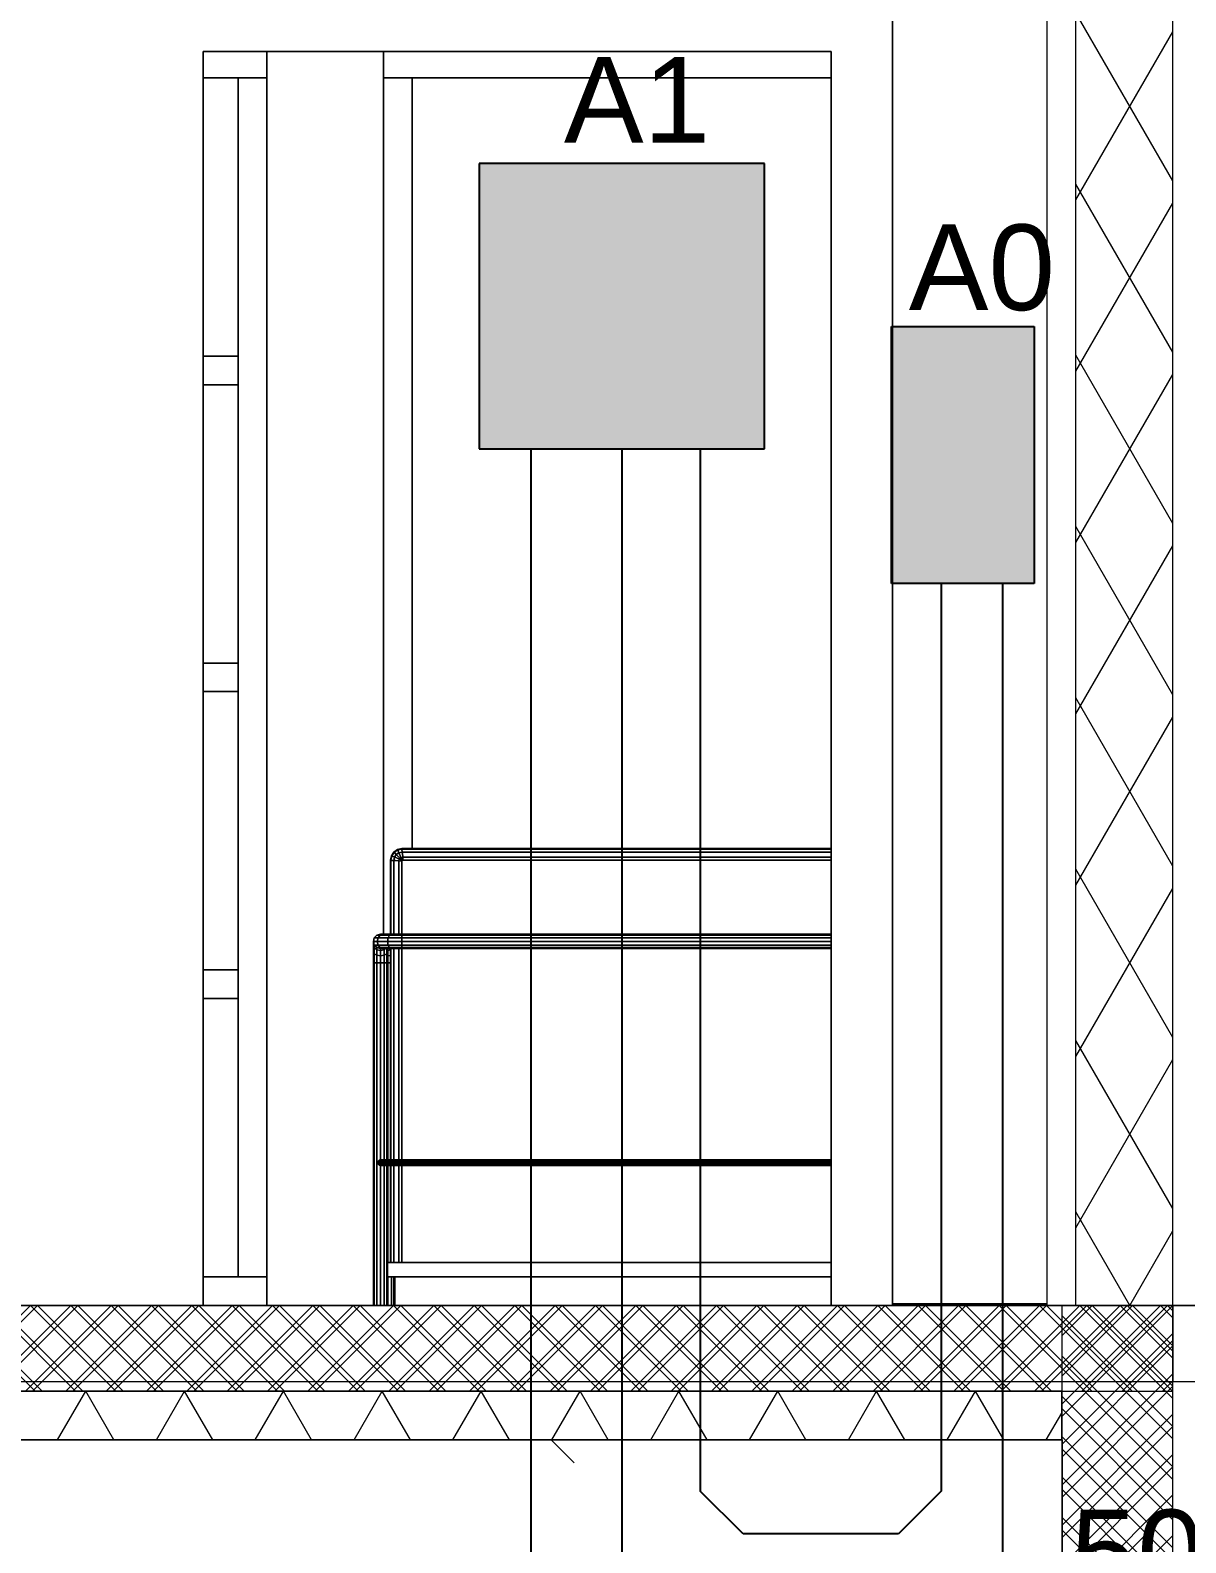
# Model space of a CAD drawing. Header units: millimetres. Extents: x -242231 to 419123, y -2399 to 525285.
# Drawn here: x -107766 to -105742, y 66910 to 69559 of the extents above; entities that cross this region are included whole.
import ezdxf

# ---------------------------------------------------------------- set-up
doc = ezdxf.new("R2010")
doc.units = ezdxf.units.MM
doc.layers.add('R-TAKN', color=7, linetype='Continuous', lineweight=25)
doc.layers.add('R-Töflur', color=7, linetype='Continuous', lineweight=25)
doc.styles.get("Standard").update_dxf_attribs({"font": 'arial.ttf'})

msp = doc.modelspace()

# ---------------------------------------------------------------- hatches: boundary and pattern name
at = {"layer": 'R-Töflur'}
h = msp.add_hatch(color=256, dxfattribs=at)
h.dxf.hatch_style = 1
h.paths.add_polyline_path([(-106479.801, 69325.63), (-106979.801, 69325.63), (-106979.801, 68825.63), (-106479.801, 68825.63)])
h = msp.add_hatch(color=256, dxfattribs=at)
h.dxf.hatch_style = 1
h.paths.add_polyline_path([(-106007.69, 69040.046), (-106255.583, 69040.046), (-106255.583, 68590.046), (-106007.69, 68590.046)])
h.paths.add_polyline_path([(-106255.583, 69040.046), (-106257.69, 69040.046), (-106257.69, 68590.046), (-106255.583, 68590.046)])

# ---------------------------------------------------------------- linework, layer by layer
at = {"color": 252, "linetype": 'Continuous', "lineweight": 18}
for p, q in [((-105984.589, 67325.63), (-105984.589, 70692.859)), ((-105934.589, 67325.63), (-105934.589, 70676.613)), ((-105934.589, 67325.63), (-105934.589, 70676.613)), ((-105764.589, 67325.63), (-105764.589, 70621.377)), ((-105764.589, 67325.63), (-105764.589, 70621.377)), ((-106255.583, 70578.591), (-106255.583, 67328.591)), ((-105764.589, 69295.161), (-105934.589, 69589.61)), ((-105934.589, 69261.65), (-105764.589, 69556.099)), ((-107463.238, 69521.615), (-107463.238, 67325.63)), ((-106363.238, 69521.615), (-107463.238, 69521.615)), ((-107351.815, 67325.63), (-107351.815, 69521.615)), ((-107147.314, 69521.615), (-107147.314, 67975.63)), ((-106363.254, 67325.63), (-106363.254, 69521.615)), ((-106363.238, 67325.63), (-106363.238, 69521.615)), ((-107401.815, 69475.63), (-107463.238, 69475.63)), ((-107401.815, 67375.63), (-107401.815, 69475.63)), ((-107097.314, 69475.63), (-107097.314, 68125.63)), ((-106363.254, 69475.63), (-107097.314, 69475.63)), ((-105764.589, 68995.161), (-105934.589, 69289.61)), ((-105934.589, 68961.65), (-105764.589, 69256.099)), ((-107463.238, 68988.205), (-107401.815, 68988.205)), ((-105764.589, 68695.161), (-105934.589, 68989.61)), ((-105934.589, 68661.65), (-105764.589, 68956.099)), ((-107401.815, 68938.105), (-107463.238, 68938.105)), ((-105764.589, 68395.161), (-105934.589, 68689.61)), ((-105934.589, 68361.65), (-105764.589, 68656.099)), ((-107463.238, 68450.68), (-107401.815, 68450.68)), ((-107401.815, 68400.58), (-107463.238, 68400.58)), ((-105764.589, 68095.161), (-105934.589, 68389.61)), ((-105934.589, 68061.65), (-105764.589, 68356.099)), ((-107133.702, 68113.284), (-107135.224, 68105.63)), ((-107135.224, 68105.63), (-107135.224, 68104.88)), ((-107135.224, 68104.88), (-107135.224, 67975.63)), ((-107135.224, 68104.88), (-107134.543, 68104.88)), ((-107134.543, 68104.88), (-107129.367, 68104.88)), ((-107129.367, 68119.772), (-107133.702, 68113.284)), ((-107122.878, 68124.108), (-107129.367, 68119.772)), ((-107129.367, 68104.88), (-107127.61, 68104.88)), ((-107127.61, 68104.88), (-107126.696, 68104.79)), ((-107126.696, 68104.79), (-107120.401, 68104.17)), ((-107115.224, 68125.63), (-107122.878, 68124.108)), ((-107120.401, 68104.17), (-107115.609, 68103.698)), ((-107115.609, 68103.698), (-107115.224, 68103.66)), ((-106363.254, 68125.63), (-107115.224, 68125.63)), ((-107115.224, 68125.63), (-107115.157, 68124.949)), ((-107115.224, 68105.63), (-107114.898, 68105.303)), ((-107114.898, 68105.303), (-107115.224, 68103.66)), ((-107115.224, 68103.66), (-107115.224, 67975.63)), ((-107115.157, 68124.949), (-107114.647, 68119.772)), ((-107113.255, 68105.63), (-107114.898, 68105.303)), ((-107114.647, 68119.772), (-107114.474, 68118.015)), ((-107114.474, 68118.015), (-107114.384, 68117.102)), ((-107114.384, 68117.102), (-107113.764, 68110.807)), ((-107113.764, 68110.807), (-107113.292, 68106.014)), ((-107113.292, 68106.014), (-107113.255, 68105.63)), ((-106363.254, 68105.63), (-107113.255, 68105.63)), ((-105764.589, 67795.161), (-105934.589, 68089.61)), ((-105934.589, 67761.65), (-105764.589, 68056.099)), ((-107152.724, 67975.63), (-107147.7, 67975.63)), ((-107147.7, 67975.63), (-107133.974, 67975.63)), ((-107133.974, 67975.63), (-107115.224, 67975.63)), ((-107115.224, 67975.63), (-106363.254, 67975.63)), ((-107165.224, 67958.106), (-107165.224, 67963.13)), ((-107165.224, 67944.38), (-107165.224, 67958.106)), ((-107165.224, 67925.63), (-107165.224, 67944.38)), ((-107152.724, 67950.63), (-107147.7, 67950.63)), ((-107147.7, 67950.63), (-107133.974, 67950.63)), ((-107140.224, 67944.38), (-107140.224, 67950.63)), ((-107140.224, 67925.63), (-107140.224, 67944.38)), ((-107135.224, 67950.63), (-107135.224, 67580.63)), ((-107133.974, 67950.63), (-107115.224, 67950.63)), ((-107115.224, 67950.63), (-106363.254, 67950.63)), ((-107115.224, 67950.63), (-107115.224, 67580.63)), ((-107165.224, 67325.63), (-107165.224, 67925.63)), ((-107140.224, 67580.63), (-107140.224, 67925.63)), ((-107463.238, 67913.155), (-107401.815, 67913.155)), ((-107401.815, 67863.055), (-107463.238, 67863.055)), ((-105764.589, 67495.161), (-105934.589, 67789.61)), ((-105934.589, 67461.65), (-105764.589, 67756.099)), ((-107152.724, 67580.63), (-107150.715, 67580.63)), ((-107152.724, 67570.63), (-107150.715, 67570.63)), ((-107150.715, 67580.63), (-107145.224, 67580.63)), ((-107150.715, 67570.63), (-107145.224, 67570.63)), ((-107145.224, 67580.63), (-107137.724, 67580.63)), ((-107145.224, 67570.63), (-107137.724, 67570.63)), ((-107140.224, 67400.63), (-107140.224, 67570.63)), ((-107137.724, 67580.63), (-106363.254, 67580.63)), ((-107137.724, 67570.63), (-106363.254, 67570.63)), ((-107135.224, 67570.63), (-107135.224, 67400.63)), ((-107115.224, 67570.63), (-107115.224, 67400.63)), ((-105839.915, 67325.63), (-105934.589, 67489.61)), ((-105839.915, 67325.63), (-105764.589, 67456.099)), ((-106363.254, 67400.63), (-107140.224, 67400.63)), ((-107140.224, 67375.63), (-107140.224, 67400.63)), ((-107463.238, 67375.63), (-107401.815, 67375.63)), ((-107140.224, 67325.63), (-107140.224, 67375.63)), ((-106363.254, 67375.63), (-107140.224, 67375.63)), ((-107127.461, 67325.63), (-107127.461, 67375.63)), ((-111141.192, 67325.63), (-105764.585, 67325.63)), ((-105764.585, 67325.63), (-110948.121, 67325.63)), ((-107766.141, 67325.63), (-107916.141, 67175.63)), ((-107907.562, 67325.63), (-107757.562, 67175.63)), ((-107903.758, 67175.63), (-107753.758, 67325.63)), ((-107745.179, 67175.63), (-107895.179, 67325.63)), ((-107695.43, 67325.63), (-107845.43, 67175.63)), ((-107836.851, 67325.63), (-107686.851, 67175.63)), ((-107833.047, 67175.63), (-107683.047, 67325.63)), ((-107674.468, 67175.63), (-107824.468, 67325.63)), ((-107624.719, 67325.63), (-107774.719, 67175.63)), ((-107766.141, 67325.63), (-107616.141, 67175.63)), ((-107762.336, 67175.63), (-107612.336, 67325.63)), ((-107603.758, 67175.63), (-107753.758, 67325.63)), ((-107554.009, 67325.63), (-107704.009, 67175.63)), ((-107695.43, 67325.63), (-107545.43, 67175.63)), ((-107691.626, 67175.63), (-107541.626, 67325.63)), ((-107533.047, 67175.63), (-107683.047, 67325.63)), ((-107483.298, 67325.63), (-107633.298, 67175.63)), ((-107624.719, 67325.63), (-107474.719, 67175.63)), ((-107620.915, 67175.63), (-107470.915, 67325.63)), ((-107462.336, 67175.63), (-107612.336, 67325.63)), ((-107412.587, 67325.63), (-107562.587, 67175.63)), ((-107554.009, 67325.63), (-107404.009, 67175.63)), ((-107550.204, 67175.63), (-107400.204, 67325.63)), ((-107391.626, 67175.63), (-107541.626, 67325.63)), ((-107341.877, 67325.63), (-107491.877, 67175.63)), ((-107483.298, 67325.63), (-107333.298, 67175.63)), ((-107479.494, 67175.63), (-107329.494, 67325.63)), ((-107320.915, 67175.63), (-107470.915, 67325.63)), ((-107271.166, 67325.63), (-107421.166, 67175.63)), ((-107412.587, 67325.63), (-107262.587, 67175.63)), ((-107408.783, 67175.63), (-107258.783, 67325.63)), ((-107250.204, 67175.63), (-107400.204, 67325.63)), ((-107200.455, 67325.63), (-107350.455, 67175.63)), ((-107341.877, 67325.63), (-107191.877, 67175.63)), ((-107338.072, 67175.63), (-107188.072, 67325.63)), ((-107179.494, 67175.63), (-107329.494, 67325.63)), ((-107129.745, 67325.63), (-107279.745, 67175.63)), ((-107271.166, 67325.63), (-107121.166, 67175.63)), ((-107267.361, 67175.63), (-107117.361, 67325.63)), ((-107108.783, 67175.63), (-107258.783, 67325.63)), ((-107059.034, 67325.63), (-107209.034, 67175.63)), ((-107200.455, 67325.63), (-107050.455, 67175.63)), ((-107196.651, 67175.63), (-107046.651, 67325.63)), ((-107038.072, 67175.63), (-107188.072, 67325.63)), ((-106988.323, 67325.63), (-107138.323, 67175.63)), ((-107129.745, 67325.63), (-106979.745, 67175.63)), ((-107125.94, 67175.63), (-106975.94, 67325.63)), ((-106967.361, 67175.63), (-107117.361, 67325.63)), ((-106917.613, 67325.63), (-107067.613, 67175.63)), ((-107059.034, 67325.63), (-106909.034, 67175.63)), ((-107055.229, 67175.63), (-106905.229, 67325.63)), ((-106896.651, 67175.63), (-107046.651, 67325.63)), ((-106823.338, 67325.63), (-107010.838, 67325.63)), ((-106846.902, 67325.63), (-106996.902, 67175.63)), ((-106988.323, 67325.63), (-106838.323, 67175.63)), ((-106984.519, 67175.63), (-106834.519, 67325.63)), ((-106825.94, 67175.63), (-106975.94, 67325.63)), ((-106776.191, 67325.63), (-106926.191, 67175.63)), ((-106917.613, 67325.63), (-106767.613, 67175.63)), ((-106913.808, 67175.63), (-106763.808, 67325.63)), ((-106755.229, 67175.63), (-106905.229, 67325.63)), ((-106705.48, 67325.63), (-106855.48, 67175.63)), ((-106846.902, 67325.63), (-106696.902, 67175.63)), ((-106843.097, 67175.63), (-106693.097, 67325.63)), ((-106684.519, 67175.63), (-106834.519, 67325.63)), ((-106634.77, 67325.63), (-106784.77, 67175.63)), ((-106776.191, 67325.63), (-106626.191, 67175.63)), ((-106772.387, 67175.63), (-106622.387, 67325.63)), ((-106613.808, 67175.63), (-106763.808, 67325.63)), ((-106564.059, 67325.63), (-106714.059, 67175.63)), ((-106705.48, 67325.63), (-106555.48, 67175.63)), ((-106701.676, 67175.63), (-106551.676, 67325.63)), ((-106543.097, 67175.63), (-106693.097, 67325.63)), ((-106493.348, 67325.63), (-106643.348, 67175.63)), ((-106634.77, 67325.63), (-106484.77, 67175.63)), ((-106630.965, 67175.63), (-106480.965, 67325.63)), ((-106472.387, 67175.63), (-106622.387, 67325.63)), ((-106422.638, 67325.63), (-106572.638, 67175.63)), ((-106564.059, 67325.63), (-106414.059, 67175.63)), ((-106560.255, 67175.63), (-106410.255, 67325.63)), ((-106401.676, 67175.63), (-106551.676, 67325.63)), ((-106351.927, 67325.63), (-106501.927, 67175.63)), ((-106493.348, 67325.63), (-106343.348, 67175.63)), ((-106489.544, 67175.63), (-106339.544, 67325.63)), ((-106330.965, 67175.63), (-106480.965, 67325.63)), ((-106281.216, 67325.63), (-106431.216, 67175.63)), ((-106422.638, 67325.63), (-106272.638, 67175.63)), ((-106418.833, 67175.63), (-106268.833, 67325.63)), ((-106260.255, 67175.63), (-106410.255, 67325.63)), ((-106210.506, 67325.63), (-106360.506, 67175.63)), ((-106351.927, 67325.63), (-106201.927, 67175.63)), ((-106348.123, 67175.63), (-106198.123, 67325.63)), ((-106189.544, 67175.63), (-106339.544, 67325.63)), ((-106139.795, 67325.63), (-106289.795, 67175.63)), ((-106281.216, 67325.63), (-106131.216, 67175.63)), ((-106277.412, 67175.63), (-106127.412, 67325.63)), ((-106118.833, 67175.63), (-106268.833, 67325.63)), ((-106255.583, 67328.591), (-105984.589, 67328.591)), ((-106255.583, 67328.591), (-106255.583, 67325.63)), ((-106069.084, 67325.63), (-106219.084, 67175.63)), ((-106210.506, 67325.63), (-106060.506, 67175.63)), ((-106206.701, 67175.63), (-106056.701, 67325.63)), ((-106048.123, 67175.63), (-106198.123, 67325.63)), ((-105998.374, 67325.63), (-106148.374, 67175.63)), ((-106139.795, 67325.63), (-105989.795, 67175.63)), ((-106135.991, 67175.63), (-105985.991, 67325.63)), ((-106135.583, 67328.591), (-106135.583, 67325.63)), ((-105977.412, 67175.63), (-106127.412, 67325.63)), ((-105927.663, 67325.63), (-106077.663, 67175.63)), ((-106069.084, 67325.63), (-105764.585, 67021.131)), ((-106065.28, 67175.63), (-105915.28, 67325.63)), ((-105906.701, 67175.63), (-106056.701, 67325.63)), ((-105856.952, 67325.63), (-106006.952, 67175.63)), ((-105998.374, 67325.63), (-105764.585, 67091.842)), ((-105994.569, 67175.63), (-105844.569, 67325.63)), ((-105835.991, 67175.63), (-105985.991, 67325.63)), ((-105984.589, 67325.63), (-105934.589, 67325.63)), ((-105764.585, 67325.63), (-105959.273, 67130.942)), ((-105835.296, 67325.63), (-105959.273, 67201.653)), ((-105906.007, 67325.63), (-105959.273, 67272.364)), ((-105959.273, 67325.63), (-105959.273, 66695.061)), ((-105764.585, 67325.63), (-105959.273, 67325.63)), ((-105786.242, 67325.63), (-105959.273, 67152.599)), ((-105959.273, 67308.186), (-105764.585, 67113.498)), ((-105934.589, 67325.63), (-105764.589, 67325.63)), ((-105927.663, 67325.63), (-105764.585, 67162.552)), ((-105923.859, 67175.63), (-105773.859, 67325.63)), ((-105765.28, 67175.63), (-105915.28, 67325.63)), ((-105906.007, 67325.63), (-105764.585, 67184.209)), ((-105856.952, 67325.63), (-105764.585, 67233.263)), ((-105764.585, 67245.646), (-105844.569, 67325.63)), ((-105835.296, 67325.63), (-105764.585, 67254.92)), ((-105786.242, 67325.63), (-105764.585, 67303.974)), ((-105764.585, 67316.357), (-105773.859, 67325.63)), ((-105764.589, 67325.63), (-105704.589, 67325.63)), ((-105764.585, 67175.63), (-105764.585, 67325.63)), ((-105764.585, 66695.061), (-105764.585, 67325.63)), ((-105764.585, 67175.63), (-105764.585, 67325.63)), ((-105764.585, 67276.576), (-105959.273, 67081.888)), ((-105764.585, 67254.92), (-105959.273, 67060.231)), ((-105853.148, 67175.63), (-105764.585, 67264.193)), ((-105959.273, 67237.476), (-105764.585, 67042.787)), ((-105764.585, 67205.865), (-105959.273, 67011.177)), ((-113763.771, 67192.43), (-105702.37, 67192.43)), ((-111141.192, 67175.63), (-105764.585, 67175.63)), ((-110948.121, 67175.63), (-105959.273, 67175.63)), ((-105959.306, 67175.63), (-110948.121, 67175.63)), ((-107718.575, 67090.046), (-107669.163, 67175.63)), ((-107619.752, 67090.046), (-107669.163, 67175.63)), ((-107545.37, 67090.046), (-107495.958, 67175.63)), ((-107446.547, 67090.046), (-107495.958, 67175.63)), ((-107372.165, 67090.046), (-107322.753, 67175.63)), ((-107273.341, 67090.046), (-107322.753, 67175.63)), ((-107198.96, 67090.046), (-107149.548, 67175.63)), ((-107100.136, 67090.046), (-107149.548, 67175.63)), ((-107025.755, 67090.046), (-106976.343, 67175.63)), ((-106926.931, 67090.046), (-106976.343, 67175.63)), ((-106852.55, 67090.046), (-106803.138, 67175.63)), ((-106753.726, 67090.046), (-106803.138, 67175.63)), ((-106679.345, 67090.046), (-106629.933, 67175.63)), ((-106580.521, 67090.046), (-106629.933, 67175.63)), ((-106506.14, 67090.046), (-106456.728, 67175.63)), ((-106407.316, 67090.046), (-106456.728, 67175.63)), ((-106332.935, 67090.046), (-106283.523, 67175.63)), ((-106234.111, 67090.046), (-106283.523, 67175.63)), ((-106159.729, 67090.046), (-106110.318, 67175.63)), ((-106060.906, 67090.046), (-106110.318, 67175.63)), ((-105959.306, 67090.046), (-105959.306, 67175.63)), ((-105764.585, 67184.209), (-105959.273, 66989.521)), ((-105959.273, 67175.63), (-105959.273, 66695.061)), ((-105782.437, 67175.63), (-105764.585, 67193.482)), ((-105764.585, 66695.061), (-105764.585, 67175.63)), ((-105959.273, 67166.765), (-105764.585, 66972.077)), ((-105986.524, 67090.046), (-105959.306, 67137.19)), ((-105959.273, 67145.108), (-105764.585, 66950.42)), ((-105764.585, 67135.155), (-105959.273, 66940.467)), ((-105764.585, 67113.498), (-105959.273, 66918.81)), ((-105959.273, 67096.054), (-105764.585, 66901.366)), ((-110948.121, 67090.046), (-105959.306, 67090.046)), ((-105957.946, 67090.046), (-110948.111, 67090.046)), ((-106813.305, 67049.859), (-106853.493, 67090.046)), ((-105959.273, 67074.398), (-105764.585, 66879.71)), ((-105957.946, 66399.894), (-105957.946, 67090.046)), ((-105764.585, 67064.444), (-105959.273, 66869.756)), ((-105764.585, 67042.787), (-105959.273, 66848.099)), ((-105959.273, 67025.343), (-105764.585, 66830.655)), ((-105959.273, 67003.687), (-105764.585, 66808.999)), ((-105764.585, 66993.733), (-105959.273, 66799.045)), ((-105764.585, 66972.077), (-105959.273, 66777.389)), ((-105959.273, 66954.633), (-105764.585, 66759.945)), ((-105959.273, 66932.976), (-105764.585, 66738.288)), ((-105764.585, 66923.023), (-105959.273, 66728.335))]:
    msp.add_line(p, q, dxfattribs=at)
at = {"color": 252, "lineweight": 18}
for p, q in [((-106255.583, 70578.591), (-106255.583, 69040.046)), ((-105984.589, 69525.63), (-105984.589, 70578.591)), ((-106255.583, 67328.591), (-106255.583, 70293.183)), ((-107351.815, 69521.615), (-107463.238, 69521.615)), ((-107463.238, 69521.615), (-107463.238, 69475.63)), ((-107463.238, 67325.63), (-107463.238, 69521.615)), ((-107463.238, 69521.615), (-106363.238, 69521.615)), ((-107147.314, 69521.615), (-107351.815, 69521.615)), ((-107351.815, 69521.615), (-107351.815, 67325.63)), ((-107351.815, 69475.63), (-107351.815, 69521.615)), ((-107147.314, 67975.63), (-107147.314, 69521.615)), ((-107147.314, 69521.615), (-107147.314, 69475.63)), ((-106363.254, 69521.615), (-107147.314, 69521.615)), ((-106363.254, 69475.63), (-106363.254, 69521.615)), ((-106363.238, 69521.615), (-106363.254, 69521.615)), ((-106363.254, 69521.615), (-106363.254, 67325.63)), ((-106363.238, 69521.615), (-106363.238, 67325.63)), ((-106363.238, 67325.63), (-106363.238, 69521.615)), ((-105984.589, 67328.591), (-105984.589, 69525.63)), ((-107463.238, 69475.63), (-107401.815, 69475.63)), ((-107401.815, 69475.63), (-107463.238, 69475.63)), ((-107463.238, 69475.63), (-107463.238, 68988.205)), ((-107351.815, 69475.63), (-107401.815, 69475.63)), ((-107401.815, 69475.63), (-107401.815, 67375.63)), ((-107401.815, 69475.63), (-107351.815, 69475.63)), ((-107401.815, 68988.205), (-107401.815, 69475.63)), ((-107351.815, 67375.63), (-107351.815, 69475.63)), ((-107097.314, 69475.63), (-107147.314, 69475.63)), ((-107147.314, 69475.63), (-107147.314, 67975.63)), ((-107147.314, 69475.63), (-107097.314, 69475.63)), ((-107097.314, 68125.63), (-107097.314, 69475.63)), ((-107097.314, 69475.63), (-106363.254, 69475.63)), ((-106363.254, 69475.63), (-107097.314, 69475.63)), ((-107097.314, 69475.63), (-107097.314, 68125.63)), ((-106363.254, 68125.63), (-106363.254, 69475.63)), ((-107401.815, 68988.205), (-107463.238, 68988.205)), ((-107463.238, 68988.205), (-107463.238, 68938.105)), ((-107463.238, 68988.205), (-107401.815, 68988.205)), ((-107401.815, 68938.105), (-107401.815, 68988.205)), ((-107463.238, 68938.105), (-107401.815, 68938.105)), ((-107401.815, 68938.105), (-107463.238, 68938.105)), ((-107463.238, 68938.105), (-107463.238, 68450.68)), ((-107401.815, 68450.68), (-107401.815, 68938.105)), ((-106255.583, 68590.046), (-106255.583, 67328.591)), ((-107401.815, 68450.68), (-107463.238, 68450.68)), ((-107463.238, 68450.68), (-107463.238, 68400.58)), ((-107463.238, 68450.68), (-107401.815, 68450.68)), ((-107401.815, 68400.58), (-107401.815, 68450.68)), ((-107463.238, 68400.58), (-107401.815, 68400.58)), ((-107401.815, 68400.58), (-107463.238, 68400.58)), ((-107463.238, 68400.58), (-107463.238, 67913.155)), ((-107401.815, 67913.155), (-107401.815, 68400.58)), ((-107133.702, 68113.284), (-107135.224, 68105.63)), ((-107135.224, 68105.63), (-107133.702, 68113.284)), ((-107135.224, 68105.63), (-107134.543, 68105.563)), ((-107134.543, 68105.563), (-107135.224, 68105.63)), ((-107135.224, 68105.63), (-107135.224, 68104.88)), ((-107135.224, 68104.88), (-107135.224, 68105.63)), ((-107135.224, 68104.88), (-107134.543, 68104.88)), ((-107134.543, 68104.88), (-107135.224, 68104.88)), ((-107135.224, 68104.88), (-107135.224, 67975.63)), ((-107135.224, 67975.63), (-107135.224, 68104.88)), ((-107133.06, 68113.018), (-107134.543, 68105.563)), ((-107134.543, 68105.563), (-107133.06, 68113.018)), ((-107134.543, 68105.563), (-107129.367, 68105.053)), ((-107129.367, 68105.053), (-107134.543, 68105.563)), ((-107134.543, 68105.563), (-107134.543, 68104.88)), ((-107134.543, 68104.88), (-107134.543, 68105.563)), ((-107134.543, 68104.88), (-107129.367, 68104.88)), ((-107129.367, 68104.88), (-107134.543, 68104.88)), ((-107134.543, 68104.88), (-107134.543, 67975.63)), ((-107134.543, 67975.63), (-107134.543, 68104.88)), ((-107129.367, 68119.772), (-107133.702, 68113.284)), ((-107133.702, 68113.284), (-107129.367, 68119.772)), ((-107133.702, 68113.284), (-107133.06, 68113.018)), ((-107133.06, 68113.018), (-107133.702, 68113.284)), ((-107128.875, 68119.281), (-107133.06, 68113.018)), ((-107133.06, 68113.018), (-107128.875, 68119.281)), ((-107128.184, 68110.998), (-107133.06, 68113.018)), ((-107133.06, 68113.018), (-107128.184, 68110.998)), ((-107122.878, 68124.108), (-107129.367, 68119.772)), ((-107129.367, 68119.772), (-107122.878, 68124.108)), ((-107129.367, 68119.772), (-107128.875, 68119.281)), ((-107128.875, 68119.281), (-107129.367, 68119.772)), ((-107128.184, 68110.998), (-107129.367, 68105.053)), ((-107129.367, 68105.053), (-107128.184, 68110.998)), ((-107127.61, 68104.88), (-107129.367, 68105.053)), ((-107129.367, 68105.053), (-107129.367, 68104.88)), ((-107129.367, 68105.053), (-107127.61, 68104.88)), ((-107129.367, 68104.88), (-107129.367, 68105.053)), ((-107129.367, 68104.88), (-107127.61, 68104.88)), ((-107127.61, 68104.88), (-107129.367, 68104.88)), ((-107129.367, 68104.88), (-107129.367, 67975.63)), ((-107129.367, 67975.63), (-107129.367, 68104.88)), ((-107122.612, 68123.466), (-107128.875, 68119.281)), ((-107128.875, 68119.281), (-107122.612, 68123.466)), ((-107128.875, 68119.281), (-107125.143, 68115.549)), ((-107125.143, 68115.549), (-107128.875, 68119.281)), ((-107125.143, 68115.549), (-107128.184, 68110.998)), ((-107128.184, 68110.998), (-107125.143, 68115.549)), ((-107126.529, 68110.313), (-107128.184, 68110.998)), ((-107128.184, 68110.998), (-107126.529, 68110.313)), ((-107127.61, 68104.88), (-107126.696, 68104.79)), ((-107126.696, 68104.79), (-107127.61, 68104.88)), ((-107126.696, 68104.79), (-107120.401, 68104.17)), ((-107120.401, 68104.17), (-107126.696, 68104.79)), ((-107125.668, 68109.956), (-107126.529, 68110.313)), ((-107126.529, 68110.313), (-107125.668, 68109.956)), ((-107119.738, 68107.5), (-107125.668, 68109.956)), ((-107125.668, 68109.956), (-107119.738, 68107.5)), ((-107120.592, 68118.59), (-107125.143, 68115.549)), ((-107125.143, 68115.549), (-107120.592, 68118.59)), ((-107123.877, 68114.282), (-107125.143, 68115.549)), ((-107125.143, 68115.549), (-107123.877, 68114.282)), ((-107123.218, 68113.624), (-107123.877, 68114.282)), ((-107123.877, 68114.282), (-107123.218, 68113.624)), ((-107118.679, 68109.085), (-107123.218, 68113.624)), ((-107123.218, 68113.624), (-107118.679, 68109.085)), ((-107115.224, 68125.63), (-107122.878, 68124.108)), ((-107122.878, 68124.108), (-107115.224, 68125.63)), ((-107122.612, 68123.466), (-107122.878, 68124.108)), ((-107122.878, 68124.108), (-107122.612, 68123.466)), ((-107115.157, 68124.949), (-107122.612, 68123.466)), ((-107122.612, 68123.466), (-107115.157, 68124.949)), ((-107120.592, 68118.59), (-107122.612, 68123.466)), ((-107122.612, 68123.466), (-107120.592, 68118.59)), ((-107114.647, 68119.772), (-107120.592, 68118.59)), ((-107120.592, 68118.59), (-107114.647, 68119.772)), ((-107119.907, 68116.935), (-107120.592, 68118.59)), ((-107120.592, 68118.59), (-107119.907, 68116.935)), ((-107119.738, 68107.5), (-107120.401, 68104.17)), ((-107120.401, 68104.17), (-107119.738, 68107.5)), ((-107115.609, 68103.698), (-107120.401, 68104.17)), ((-107120.401, 68104.17), (-107120.401, 67975.63)), ((-107120.401, 68104.17), (-107115.609, 68103.698)), ((-107120.401, 67975.63), (-107120.401, 68104.17)), ((-107119.55, 68116.074), (-107119.907, 68116.935)), ((-107119.907, 68116.935), (-107119.55, 68116.074)), ((-107118.679, 68109.085), (-107119.738, 68107.5)), ((-107119.738, 68107.5), (-107118.679, 68109.085)), ((-107115.224, 68105.63), (-107119.738, 68107.5)), ((-107119.738, 68107.5), (-107115.224, 68105.63)), ((-107117.094, 68110.144), (-107119.55, 68116.074)), ((-107119.55, 68116.074), (-107117.094, 68110.144)), ((-107117.094, 68110.144), (-107118.679, 68109.085)), ((-107118.679, 68109.085), (-107117.094, 68110.144)), ((-107115.224, 68105.63), (-107118.679, 68109.085)), ((-107118.679, 68109.085), (-107115.224, 68105.63)), ((-107113.764, 68110.807), (-107117.094, 68110.144)), ((-107117.094, 68110.144), (-107113.764, 68110.807)), ((-107117.094, 68110.144), (-107115.224, 68105.63)), ((-107115.224, 68105.63), (-107117.094, 68110.144)), ((-107115.224, 68103.66), (-107115.609, 68103.698)), ((-107115.609, 68103.698), (-107115.224, 68103.66)), ((-107115.224, 68125.63), (-107115.157, 68124.949)), ((-106363.254, 68125.63), (-107115.224, 68125.63)), ((-107115.157, 68124.949), (-107115.224, 68125.63)), ((-107115.224, 68125.63), (-107097.314, 68125.63)), ((-107115.224, 68105.63), (-107114.898, 68105.303)), ((-107114.898, 68105.303), (-107115.224, 68105.63)), ((-107114.898, 68105.303), (-107115.224, 68103.66)), ((-107115.224, 68103.66), (-107114.898, 68105.303)), ((-107115.224, 68103.66), (-107115.224, 67975.63)), ((-107115.224, 67975.63), (-107115.224, 68103.66)), ((-107115.157, 68124.949), (-107114.647, 68119.772)), ((-106363.254, 68124.949), (-107115.157, 68124.949)), ((-107114.647, 68119.772), (-107115.157, 68124.949)), ((-107115.157, 68124.949), (-106363.254, 68124.949)), ((-107113.255, 68105.63), (-107114.898, 68105.303)), ((-107114.898, 68105.303), (-107113.255, 68105.63)), ((-107114.474, 68118.015), (-107114.647, 68119.772)), ((-107114.647, 68119.772), (-107114.474, 68118.015)), ((-106363.254, 68119.772), (-107114.647, 68119.772)), ((-107114.647, 68119.772), (-106363.254, 68119.772)), ((-107114.384, 68117.102), (-107114.474, 68118.015)), ((-107114.474, 68118.015), (-107114.384, 68117.102)), ((-107113.764, 68110.807), (-107114.384, 68117.102)), ((-107114.384, 68117.102), (-107113.764, 68110.807)), ((-107113.292, 68106.014), (-107113.764, 68110.807)), ((-107113.764, 68110.807), (-107113.292, 68106.014)), ((-106363.254, 68110.807), (-107113.764, 68110.807)), ((-107113.764, 68110.807), (-106363.254, 68110.807)), ((-107113.255, 68105.63), (-107113.292, 68106.014)), ((-107113.292, 68106.014), (-107113.255, 68105.63)), ((-106363.254, 68105.63), (-107113.255, 68105.63)), ((-107113.255, 68105.63), (-106363.254, 68105.63)), ((-107097.314, 68125.63), (-106363.254, 68125.63)), ((-106363.254, 68124.949), (-106363.254, 68125.63)), ((-106363.254, 68119.772), (-106363.254, 68124.949)), ((-106363.254, 68110.807), (-106363.254, 68119.772)), ((-106363.254, 68105.63), (-106363.254, 68110.807)), ((-106363.254, 67975.63), (-106363.254, 68105.63)), ((-107165.224, 67963.13), (-107163.55, 67969.38)), ((-107163.55, 67969.38), (-107165.224, 67963.13)), ((-107163.55, 67969.38), (-107158.974, 67973.956)), ((-107158.974, 67973.956), (-107163.55, 67969.38)), ((-107163.55, 67969.38), (-107157.075, 67969.38)), ((-107157.075, 67969.38), (-107163.55, 67969.38)), ((-107158.974, 67973.956), (-107152.724, 67975.63)), ((-107152.724, 67975.63), (-107158.974, 67973.956)), ((-107158.974, 67973.956), (-107153.113, 67973.956)), ((-107153.113, 67973.956), (-107158.974, 67973.956)), ((-107157.075, 67969.38), (-107158.526, 67963.13)), ((-107158.526, 67963.13), (-107157.075, 67969.38)), ((-107153.113, 67973.956), (-107157.075, 67969.38)), ((-107157.075, 67969.38), (-107153.113, 67973.956)), ((-107139.387, 67969.38), (-107157.075, 67969.38)), ((-107157.075, 67969.38), (-107139.387, 67969.38)), ((-107147.7, 67975.63), (-107153.113, 67973.956)), ((-107153.113, 67973.956), (-107147.7, 67975.63)), ((-107137.099, 67973.956), (-107153.113, 67973.956)), ((-107153.113, 67973.956), (-107137.099, 67973.956)), ((-107152.724, 67975.63), (-107147.7, 67975.63)), ((-107147.7, 67975.63), (-107152.724, 67975.63)), ((-107147.7, 67975.63), (-107147.314, 67975.63)), ((-107133.974, 67975.63), (-107147.7, 67975.63)), ((-107147.314, 67975.63), (-107139.961, 67975.63)), ((-107139.387, 67969.38), (-107140.224, 67963.13)), ((-107140.224, 67963.13), (-107139.387, 67969.38)), ((-107139.961, 67975.63), (-107135.224, 67975.63)), ((-107137.099, 67973.956), (-107139.387, 67969.38)), ((-107139.387, 67969.38), (-107137.099, 67973.956)), ((-107115.224, 67969.38), (-107139.387, 67969.38)), ((-107139.387, 67969.38), (-107115.224, 67969.38)), ((-107133.974, 67975.63), (-107137.099, 67973.956)), ((-107137.099, 67973.956), (-107133.974, 67975.63)), ((-107115.224, 67973.956), (-107137.099, 67973.956)), ((-107137.099, 67973.956), (-107115.224, 67973.956)), ((-107135.224, 67975.63), (-107134.543, 67975.63)), ((-107134.543, 67975.63), (-107133.974, 67975.63)), ((-107115.224, 67975.63), (-107133.974, 67975.63)), ((-107133.974, 67975.63), (-107129.367, 67975.63)), ((-107129.367, 67975.63), (-107120.401, 67975.63)), ((-107120.401, 67975.63), (-107115.224, 67975.63)), ((-106363.254, 67975.63), (-107115.224, 67975.63)), ((-107115.224, 67975.63), (-107115.224, 67973.956)), ((-107115.224, 67973.956), (-107115.224, 67975.63)), ((-107115.224, 67975.63), (-106363.254, 67975.63)), ((-106363.254, 67973.956), (-107115.224, 67973.956)), ((-107115.224, 67973.956), (-107115.224, 67969.38)), ((-107115.224, 67969.38), (-107115.224, 67973.956)), ((-107115.224, 67973.956), (-106363.254, 67973.956)), ((-106363.254, 67969.38), (-107115.224, 67969.38)), ((-107115.224, 67969.38), (-107115.224, 67963.13)), ((-107115.224, 67969.38), (-106363.254, 67969.38)), ((-107115.224, 67963.13), (-107115.224, 67969.38)), ((-106363.254, 67973.956), (-106363.254, 67975.63)), ((-106363.254, 67969.38), (-106363.254, 67973.956)), ((-106363.254, 67963.13), (-106363.254, 67969.38)), ((-107165.224, 67958.106), (-107165.224, 67963.13)), ((-107165.224, 67963.13), (-107158.526, 67963.13)), ((-107158.526, 67963.13), (-107165.224, 67963.13)), ((-107165.224, 67963.13), (-107163.55, 67956.88)), ((-107163.55, 67956.88), (-107165.224, 67963.13)), ((-107165.224, 67963.13), (-107165.224, 67958.106)), ((-107165.224, 67944.38), (-107165.224, 67958.106)), ((-107165.224, 67958.106), (-107163.55, 67952.693)), ((-107163.55, 67952.693), (-107165.224, 67958.106)), ((-107165.224, 67958.106), (-107165.224, 67944.38)), ((-107165.224, 67925.63), (-107165.224, 67944.38)), ((-107165.224, 67944.38), (-107163.55, 67941.255)), ((-107163.55, 67941.255), (-107165.224, 67944.38)), ((-107165.224, 67944.38), (-107165.224, 67925.63)), ((-107163.55, 67956.88), (-107157.075, 67956.88)), ((-107157.075, 67956.88), (-107163.55, 67956.88)), ((-107163.55, 67956.88), (-107158.974, 67952.305)), ((-107158.974, 67952.305), (-107163.55, 67956.88)), ((-107163.55, 67956.88), (-107163.55, 67952.693)), ((-107163.55, 67952.693), (-107163.55, 67956.88)), ((-107163.55, 67952.693), (-107158.974, 67948.731)), ((-107158.974, 67948.731), (-107163.55, 67952.693)), ((-107163.55, 67952.693), (-107163.55, 67941.255)), ((-107163.55, 67941.255), (-107163.55, 67952.693)), ((-107158.974, 67952.305), (-107153.113, 67952.305)), ((-107153.113, 67952.305), (-107158.974, 67952.305)), ((-107158.974, 67952.305), (-107152.724, 67950.63)), ((-107152.724, 67950.63), (-107158.974, 67952.305)), ((-107158.974, 67952.305), (-107158.974, 67948.731)), ((-107158.974, 67948.731), (-107158.974, 67952.305)), ((-107158.974, 67948.731), (-107152.724, 67947.281)), ((-107152.724, 67947.281), (-107158.974, 67948.731)), ((-107158.974, 67948.731), (-107158.974, 67938.968)), ((-107158.974, 67938.968), (-107158.974, 67948.731)), ((-107158.526, 67963.13), (-107140.224, 67963.13)), ((-107140.224, 67963.13), (-107158.526, 67963.13)), ((-107158.526, 67963.13), (-107157.075, 67956.88)), ((-107157.075, 67956.88), (-107158.526, 67963.13)), ((-107157.075, 67956.88), (-107139.387, 67956.88)), ((-107139.387, 67956.88), (-107157.075, 67956.88)), ((-107157.075, 67956.88), (-107153.113, 67952.305)), ((-107153.113, 67952.305), (-107157.075, 67956.88)), ((-107153.113, 67952.305), (-107137.099, 67952.305)), ((-107137.099, 67952.305), (-107153.113, 67952.305)), ((-107153.113, 67952.305), (-107147.7, 67950.63)), ((-107147.7, 67950.63), (-107153.113, 67952.305)), ((-107152.724, 67950.63), (-107147.7, 67950.63)), ((-107147.7, 67950.63), (-107152.724, 67950.63)), ((-107152.724, 67950.63), (-107152.724, 67947.281)), ((-107152.724, 67947.281), (-107152.724, 67950.63)), ((-107152.724, 67947.281), (-107146.474, 67948.731)), ((-107146.474, 67948.731), (-107152.724, 67947.281)), ((-107152.724, 67947.281), (-107152.724, 67938.13)), ((-107152.724, 67938.13), (-107152.724, 67947.281)), ((-107147.7, 67950.63), (-107133.974, 67950.63)), ((-107146.474, 67950.63), (-107147.7, 67950.63)), ((-107146.474, 67948.731), (-107146.474, 67950.63)), ((-107144.282, 67950.63), (-107146.474, 67950.63)), ((-107146.474, 67950.63), (-107146.474, 67948.731)), ((-107146.474, 67948.731), (-107144.282, 67950.63)), ((-107144.282, 67950.63), (-107146.474, 67948.731)), ((-107146.474, 67938.968), (-107146.474, 67948.731)), ((-107146.474, 67948.731), (-107146.474, 67938.968)), ((-107141.899, 67950.63), (-107144.282, 67950.63)), ((-107141.899, 67941.255), (-107141.899, 67950.63)), ((-107140.224, 67950.63), (-107141.899, 67950.63)), ((-107141.899, 67950.63), (-107141.899, 67941.255)), ((-107141.899, 67941.255), (-107140.224, 67944.38)), ((-107140.224, 67944.38), (-107141.899, 67941.255)), ((-107115.224, 67963.13), (-107140.224, 67963.13)), ((-107140.224, 67963.13), (-107139.387, 67956.88)), ((-107140.224, 67963.13), (-107115.224, 67963.13)), ((-107139.387, 67956.88), (-107140.224, 67963.13)), ((-107139.961, 67950.63), (-107140.224, 67950.63)), ((-107140.224, 67950.63), (-107140.224, 67947.342)), ((-107140.224, 67944.38), (-107140.224, 67950.63)), ((-107140.224, 67947.342), (-107139.961, 67947.281)), ((-107139.961, 67947.281), (-107140.224, 67947.342)), ((-107140.224, 67947.342), (-107140.224, 67944.38)), ((-107140.224, 67944.38), (-107140.224, 67938.165)), ((-107140.224, 67925.63), (-107140.224, 67944.38)), ((-107139.961, 67947.281), (-107139.961, 67950.63)), ((-107135.224, 67950.63), (-107139.961, 67950.63)), ((-107139.961, 67950.63), (-107139.961, 67947.281)), ((-107139.961, 67947.281), (-107135.224, 67948.38)), ((-107135.224, 67948.38), (-107139.961, 67947.281)), ((-107139.961, 67947.281), (-107139.961, 67938.13)), ((-107139.961, 67938.13), (-107139.961, 67947.281)), ((-107139.387, 67956.88), (-107115.224, 67956.88)), ((-107115.224, 67956.88), (-107139.387, 67956.88)), ((-107139.387, 67956.88), (-107137.099, 67952.305)), ((-107137.099, 67952.305), (-107139.387, 67956.88)), ((-107137.099, 67952.305), (-107115.224, 67952.305)), ((-107115.224, 67952.305), (-107137.099, 67952.305)), ((-107137.099, 67952.305), (-107133.974, 67950.63)), ((-107133.974, 67950.63), (-107137.099, 67952.305)), ((-107135.224, 67948.38), (-107135.224, 67950.63)), ((-107134.543, 67950.63), (-107135.224, 67950.63)), ((-107135.224, 67950.63), (-107135.224, 67580.63)), ((-107135.224, 67938.765), (-107135.224, 67948.38)), ((-107133.974, 67950.63), (-107134.543, 67950.63)), ((-107134.543, 67950.63), (-107134.543, 67580.63)), ((-107134.543, 67580.63), (-107134.543, 67950.63)), ((-107133.974, 67950.63), (-107115.224, 67950.63)), ((-107129.367, 67950.63), (-107133.974, 67950.63)), ((-107120.401, 67950.63), (-107129.367, 67950.63)), ((-107129.367, 67950.63), (-107129.367, 67580.63)), ((-107129.367, 67580.63), (-107129.367, 67950.63)), ((-107115.224, 67950.63), (-107120.401, 67950.63)), ((-107120.401, 67950.63), (-107120.401, 67580.63)), ((-107120.401, 67580.63), (-107120.401, 67950.63)), ((-106363.254, 67963.13), (-107115.224, 67963.13)), ((-107115.224, 67963.13), (-107115.224, 67956.88)), ((-107115.224, 67963.13), (-106363.254, 67963.13)), ((-107115.224, 67956.88), (-107115.224, 67963.13)), ((-107115.224, 67956.88), (-106363.254, 67956.88)), ((-106363.254, 67956.88), (-107115.224, 67956.88)), ((-107115.224, 67956.88), (-107115.224, 67952.305)), ((-107115.224, 67952.305), (-107115.224, 67956.88)), ((-107115.224, 67952.305), (-106363.254, 67952.305)), ((-106363.254, 67952.305), (-107115.224, 67952.305)), ((-107115.224, 67952.305), (-107115.224, 67950.63)), ((-107115.224, 67950.63), (-107115.224, 67952.305)), ((-107115.224, 67950.63), (-106363.254, 67950.63)), ((-106363.254, 67950.63), (-107115.224, 67950.63)), ((-107115.224, 67950.63), (-107115.224, 67580.63)), ((-107115.224, 67580.63), (-107115.224, 67950.63)), ((-106363.254, 67956.88), (-106363.254, 67963.13)), ((-106363.254, 67952.305), (-106363.254, 67956.88)), ((-106363.254, 67950.63), (-106363.254, 67952.305)), ((-106363.254, 67580.63), (-106363.254, 67950.63)), ((-107165.224, 67325.63), (-107165.224, 67925.63)), ((-107163.55, 67925.63), (-107165.224, 67925.63)), ((-107165.224, 67925.63), (-107165.224, 67325.63)), ((-107165.224, 67925.63), (-107163.55, 67925.63)), ((-107163.55, 67941.255), (-107158.974, 67938.968)), ((-107158.974, 67938.968), (-107163.55, 67941.255)), ((-107163.55, 67941.255), (-107163.55, 67925.63)), ((-107163.55, 67925.63), (-107163.55, 67941.255)), ((-107158.974, 67925.63), (-107163.55, 67925.63)), ((-107163.55, 67925.63), (-107163.55, 67325.63)), ((-107163.55, 67925.63), (-107158.974, 67925.63)), ((-107163.55, 67325.63), (-107163.55, 67925.63)), ((-107158.974, 67938.968), (-107152.724, 67938.13)), ((-107152.724, 67938.13), (-107158.974, 67938.968)), ((-107158.974, 67938.968), (-107158.974, 67925.63)), ((-107158.974, 67925.63), (-107158.974, 67938.968)), ((-107152.724, 67925.63), (-107158.974, 67925.63)), ((-107158.974, 67925.63), (-107158.974, 67325.63)), ((-107158.974, 67925.63), (-107152.724, 67925.63)), ((-107158.974, 67325.63), (-107158.974, 67925.63)), ((-107152.724, 67938.13), (-107146.474, 67938.968)), ((-107146.474, 67938.968), (-107152.724, 67938.13)), ((-107152.724, 67938.13), (-107152.724, 67925.63)), ((-107152.724, 67925.63), (-107152.724, 67938.13)), ((-107146.474, 67925.63), (-107152.724, 67925.63)), ((-107152.724, 67925.63), (-107152.724, 67580.63)), ((-107152.724, 67580.63), (-107152.724, 67925.63)), ((-107152.724, 67925.63), (-107146.474, 67925.63)), ((-107146.474, 67938.968), (-107141.899, 67941.255)), ((-107141.899, 67941.255), (-107146.474, 67938.968)), ((-107146.474, 67925.63), (-107146.474, 67938.968)), ((-107146.474, 67938.968), (-107146.474, 67925.63)), ((-107146.474, 67580.63), (-107146.474, 67925.63)), ((-107141.899, 67925.63), (-107146.474, 67925.63)), ((-107146.474, 67925.63), (-107146.474, 67580.63)), ((-107146.474, 67925.63), (-107141.899, 67925.63)), ((-107141.899, 67925.63), (-107141.899, 67941.255)), ((-107141.899, 67941.255), (-107141.899, 67925.63)), ((-107141.899, 67580.63), (-107141.899, 67925.63)), ((-107140.224, 67925.63), (-107141.899, 67925.63)), ((-107141.899, 67925.63), (-107141.899, 67580.63)), ((-107141.899, 67925.63), (-107140.224, 67925.63)), ((-107140.224, 67938.165), (-107139.961, 67938.13)), ((-107139.961, 67938.13), (-107140.224, 67938.165)), ((-107140.224, 67938.165), (-107140.224, 67925.63)), ((-107140.224, 67925.63), (-107140.224, 67580.63)), ((-107139.961, 67925.63), (-107140.224, 67925.63)), ((-107140.224, 67925.63), (-107139.961, 67925.63)), ((-107140.224, 67580.63), (-107140.224, 67925.63)), ((-107139.961, 67938.13), (-107135.224, 67938.765)), ((-107135.224, 67938.765), (-107139.961, 67938.13)), ((-107139.961, 67938.13), (-107139.961, 67925.63)), ((-107139.961, 67925.63), (-107139.961, 67938.13)), ((-107135.224, 67925.63), (-107139.961, 67925.63)), ((-107139.961, 67925.63), (-107139.961, 67580.63)), ((-107139.961, 67580.63), (-107139.961, 67925.63)), ((-107139.961, 67925.63), (-107135.224, 67925.63)), ((-107135.224, 67925.63), (-107135.224, 67938.765)), ((-107135.224, 67755.63), (-107135.224, 67925.63)), ((-107401.815, 67913.155), (-107463.238, 67913.155)), ((-107463.238, 67913.155), (-107463.238, 67863.055)), ((-107463.238, 67913.155), (-107401.815, 67913.155)), ((-107401.815, 67863.055), (-107401.815, 67913.155)), ((-107463.238, 67863.055), (-107401.815, 67863.055)), ((-107401.815, 67863.055), (-107463.238, 67863.055)), ((-107463.238, 67863.055), (-107463.238, 67375.63)), ((-107401.815, 67375.63), (-107401.815, 67863.055)), ((-107135.224, 67745.63), (-107135.224, 67755.63)), ((-107135.224, 67655.63), (-107135.224, 67745.63)), ((-107135.224, 67645.63), (-107135.224, 67655.63)), ((-107135.224, 67605.63), (-107135.224, 67645.63)), ((-107135.224, 67595.63), (-107135.224, 67605.63)), ((-107157.055, 67578.13), (-107157.724, 67575.63)), ((-107157.724, 67575.63), (-107157.055, 67578.13)), ((-107155.045, 67575.63), (-107157.724, 67575.63)), ((-107157.724, 67575.63), (-107157.055, 67573.13)), ((-107157.724, 67575.63), (-107155.045, 67575.63)), ((-107157.055, 67573.13), (-107157.724, 67575.63)), ((-107155.224, 67579.96), (-107157.055, 67578.13)), ((-107157.055, 67578.13), (-107155.224, 67579.96)), ((-107154.465, 67578.13), (-107157.055, 67578.13)), ((-107157.055, 67578.13), (-107154.465, 67578.13)), ((-107154.465, 67573.13), (-107157.055, 67573.13)), ((-107157.055, 67573.13), (-107155.224, 67571.3)), ((-107157.055, 67573.13), (-107154.465, 67573.13)), ((-107155.224, 67571.3), (-107157.055, 67573.13)), ((-107152.724, 67580.63), (-107155.224, 67579.96)), ((-107155.224, 67579.96), (-107152.724, 67580.63)), ((-107152.88, 67579.96), (-107155.224, 67579.96)), ((-107155.224, 67579.96), (-107152.88, 67579.96)), ((-107152.88, 67571.3), (-107155.224, 67571.3)), ((-107155.224, 67571.3), (-107152.724, 67570.63)), ((-107155.224, 67571.3), (-107152.88, 67571.3)), ((-107152.724, 67570.63), (-107155.224, 67571.3)), ((-107154.465, 67578.13), (-107155.045, 67575.63)), ((-107155.045, 67575.63), (-107154.465, 67578.13)), ((-107147.724, 67575.63), (-107155.045, 67575.63)), ((-107155.045, 67575.63), (-107154.465, 67573.13)), ((-107155.045, 67575.63), (-107147.724, 67575.63)), ((-107154.465, 67573.13), (-107155.045, 67575.63)), ((-107152.88, 67579.96), (-107154.465, 67578.13)), ((-107154.465, 67578.13), (-107152.88, 67579.96)), ((-107147.39, 67578.13), (-107154.465, 67578.13)), ((-107154.465, 67578.13), (-107147.39, 67578.13)), ((-107154.465, 67573.13), (-107147.39, 67573.13)), ((-107147.39, 67573.13), (-107154.465, 67573.13)), ((-107154.465, 67573.13), (-107152.88, 67571.3)), ((-107152.88, 67571.3), (-107154.465, 67573.13)), ((-107150.715, 67580.63), (-107152.88, 67579.96)), ((-107152.88, 67579.96), (-107150.715, 67580.63)), ((-107146.474, 67579.96), (-107152.88, 67579.96)), ((-107152.88, 67579.96), (-107146.474, 67579.96)), ((-107152.88, 67571.3), (-107146.474, 67571.3)), ((-107146.474, 67571.3), (-107152.88, 67571.3)), ((-107152.88, 67571.3), (-107150.715, 67570.63)), ((-107150.715, 67570.63), (-107152.88, 67571.3)), ((-107150.715, 67580.63), (-107152.724, 67580.63)), ((-107152.724, 67580.63), (-107150.715, 67580.63)), ((-107152.724, 67570.63), (-107150.715, 67570.63)), ((-107150.715, 67570.63), (-107152.724, 67570.63)), ((-107152.724, 67570.63), (-107152.724, 67325.63)), ((-107152.724, 67325.63), (-107152.724, 67570.63)), ((-107145.224, 67580.63), (-107150.715, 67580.63)), ((-107150.715, 67580.63), (-107146.474, 67580.63)), ((-107150.715, 67570.63), (-107145.224, 67570.63)), ((-107146.474, 67570.63), (-107150.715, 67570.63)), ((-107147.39, 67578.13), (-107147.724, 67575.63)), ((-107147.724, 67575.63), (-107147.39, 67578.13)), ((-107147.724, 67575.63), (-107137.724, 67575.63)), ((-107137.724, 67575.63), (-107147.724, 67575.63)), ((-107147.724, 67575.63), (-107147.39, 67573.13)), ((-107147.39, 67573.13), (-107147.724, 67575.63)), ((-107146.474, 67579.96), (-107147.39, 67578.13)), ((-107147.39, 67578.13), (-107146.474, 67579.96)), ((-107137.724, 67578.13), (-107147.39, 67578.13)), ((-107147.39, 67578.13), (-107137.724, 67578.13)), ((-107147.39, 67573.13), (-107137.724, 67573.13)), ((-107137.724, 67573.13), (-107147.39, 67573.13)), ((-107147.39, 67573.13), (-107146.474, 67571.3)), ((-107146.474, 67571.3), (-107147.39, 67573.13)), ((-107145.224, 67580.63), (-107146.474, 67579.96)), ((-107146.474, 67579.96), (-107145.224, 67580.63)), ((-107146.474, 67580.63), (-107145.224, 67580.63)), ((-107137.724, 67579.96), (-107146.474, 67579.96)), ((-107146.474, 67579.96), (-107137.724, 67579.96)), ((-107146.474, 67571.3), (-107137.724, 67571.3)), ((-107137.724, 67571.3), (-107146.474, 67571.3)), ((-107146.474, 67571.3), (-107145.224, 67570.63)), ((-107145.224, 67570.63), (-107146.474, 67571.3)), ((-107146.474, 67325.63), (-107146.474, 67570.63)), ((-107145.224, 67570.63), (-107146.474, 67570.63)), ((-107146.474, 67570.63), (-107146.474, 67325.63)), ((-107137.724, 67580.63), (-107145.224, 67580.63)), ((-107145.224, 67580.63), (-107141.899, 67580.63)), ((-107145.224, 67570.63), (-107137.724, 67570.63)), ((-107141.899, 67570.63), (-107145.224, 67570.63)), ((-107141.899, 67580.63), (-107140.224, 67580.63)), ((-107141.899, 67325.63), (-107141.899, 67570.63)), ((-107140.224, 67570.63), (-107141.899, 67570.63)), ((-107141.899, 67570.63), (-107141.899, 67325.63)), ((-107140.224, 67580.63), (-107139.961, 67580.63)), ((-107139.961, 67570.63), (-107140.224, 67570.63)), ((-107140.224, 67570.63), (-107140.224, 67400.63)), ((-107140.224, 67325.63), (-107140.224, 67570.63)), ((-107139.961, 67580.63), (-107137.952, 67580.63)), ((-107137.952, 67570.63), (-107139.961, 67570.63)), ((-107139.961, 67570.63), (-107139.961, 67400.63)), ((-107139.961, 67400.63), (-107139.961, 67570.63)), ((-107137.952, 67580.63), (-107137.724, 67580.63)), ((-107137.724, 67570.63), (-107137.952, 67570.63)), ((-107137.724, 67580.63), (-107135.224, 67580.63)), ((-106363.254, 67580.63), (-107137.724, 67580.63)), ((-107137.724, 67580.63), (-107137.724, 67579.96)), ((-107137.724, 67579.96), (-107137.724, 67580.63)), ((-106363.254, 67579.96), (-107137.724, 67579.96)), ((-107137.724, 67579.96), (-107137.724, 67578.13)), ((-107137.724, 67578.13), (-107137.724, 67579.96)), ((-107137.724, 67579.96), (-106363.254, 67579.96)), ((-106363.254, 67578.13), (-107137.724, 67578.13)), ((-107137.724, 67578.13), (-107137.724, 67575.63)), ((-107137.724, 67578.13), (-106363.254, 67578.13)), ((-107137.724, 67575.63), (-107137.724, 67578.13)), ((-106363.254, 67575.63), (-107137.724, 67575.63)), ((-107137.724, 67575.63), (-107137.724, 67573.13)), ((-107137.724, 67575.63), (-106363.254, 67575.63)), ((-107137.724, 67573.13), (-107137.724, 67575.63)), ((-107137.724, 67573.13), (-106363.254, 67573.13)), ((-106363.254, 67573.13), (-107137.724, 67573.13)), ((-107137.724, 67573.13), (-107137.724, 67571.3)), ((-107137.724, 67571.3), (-107137.724, 67573.13)), ((-107137.724, 67571.3), (-106363.254, 67571.3)), ((-106363.254, 67571.3), (-107137.724, 67571.3)), ((-107137.724, 67571.3), (-107137.724, 67570.63)), ((-107137.724, 67570.63), (-107137.724, 67571.3)), ((-107135.224, 67570.63), (-107137.724, 67570.63)), ((-107137.724, 67570.63), (-106363.254, 67570.63)), ((-107135.224, 67580.63), (-107135.224, 67595.63)), ((-107135.224, 67580.63), (-107134.543, 67580.63)), ((-107135.224, 67405.63), (-107135.224, 67570.63)), ((-107134.543, 67570.63), (-107135.224, 67570.63)), ((-107135.224, 67570.63), (-107135.224, 67400.63)), ((-107134.543, 67580.63), (-107129.367, 67580.63)), ((-107129.367, 67570.63), (-107134.543, 67570.63)), ((-107134.543, 67570.63), (-107134.543, 67400.63)), ((-107134.543, 67400.63), (-107134.543, 67570.63)), ((-107129.367, 67580.63), (-107120.401, 67580.63)), ((-107120.401, 67570.63), (-107129.367, 67570.63)), ((-107129.367, 67570.63), (-107129.367, 67400.63)), ((-107129.367, 67400.63), (-107129.367, 67570.63)), ((-107120.401, 67580.63), (-107115.224, 67580.63)), ((-107115.224, 67570.63), (-107120.401, 67570.63)), ((-107120.401, 67570.63), (-107120.401, 67400.63)), ((-107120.401, 67400.63), (-107120.401, 67570.63)), ((-107115.224, 67580.63), (-106363.254, 67580.63)), ((-106363.254, 67570.63), (-107115.224, 67570.63)), ((-107115.224, 67570.63), (-107115.224, 67400.63)), ((-107115.224, 67400.63), (-107115.224, 67570.63)), ((-106363.254, 67579.96), (-106363.254, 67580.63)), ((-106363.254, 67578.13), (-106363.254, 67579.96)), ((-106363.254, 67575.63), (-106363.254, 67578.13)), ((-106363.254, 67573.13), (-106363.254, 67575.63)), ((-106363.254, 67571.3), (-106363.254, 67573.13)), ((-106363.254, 67570.63), (-106363.254, 67571.3)), ((-106363.254, 67400.63), (-106363.254, 67570.63)), ((-107140.224, 67400.63), (-107139.961, 67400.63)), ((-106363.254, 67400.63), (-107140.224, 67400.63)), ((-107140.224, 67400.63), (-107140.224, 67375.63)), ((-107139.961, 67400.63), (-107135.224, 67400.63)), ((-107135.224, 67400.63), (-107135.224, 67405.63)), ((-107135.224, 67400.63), (-107134.543, 67400.63)), ((-107134.543, 67400.63), (-107129.367, 67400.63)), ((-107129.367, 67400.63), (-107120.401, 67400.63)), ((-107120.401, 67400.63), (-107115.224, 67400.63)), ((-107115.224, 67400.63), (-106363.254, 67400.63)), ((-106363.254, 67375.63), (-106363.254, 67400.63)), ((-107401.815, 67375.63), (-107463.238, 67375.63)), ((-107463.238, 67375.63), (-107463.238, 67325.63)), ((-107463.238, 67375.63), (-107401.815, 67375.63)), ((-107401.815, 67375.63), (-107351.815, 67375.63)), ((-107351.815, 67375.63), (-107401.815, 67375.63)), ((-107351.815, 67325.63), (-107351.815, 67375.63)), ((-107139.961, 67375.63), (-107140.224, 67375.63)), ((-107140.224, 67375.63), (-107140.224, 67325.63)), ((-107140.224, 67375.63), (-106363.254, 67375.63)), ((-107133.711, 67375.63), (-107139.961, 67375.63)), ((-107139.961, 67375.63), (-107139.961, 67325.63)), ((-107139.961, 67325.63), (-107139.961, 67375.63)), ((-107133.711, 67325.63), (-107133.711, 67375.63)), ((-107129.136, 67375.63), (-107133.711, 67375.63)), ((-107133.711, 67375.63), (-107133.711, 67325.63)), ((-107129.136, 67325.63), (-107129.136, 67375.63)), ((-107127.461, 67375.63), (-107129.136, 67375.63)), ((-107129.136, 67375.63), (-107129.136, 67325.63)), ((-107127.461, 67325.63), (-107127.461, 67375.63)), ((-107097.314, 67375.63), (-107127.461, 67375.63)), ((-107127.461, 67375.63), (-107127.461, 67325.63)), ((-106363.254, 67375.63), (-107097.314, 67375.63)), ((-106363.254, 67325.63), (-106363.254, 67375.63)), ((-107766.561, 67325.63), (-107463.238, 67325.63)), ((-107463.238, 67325.63), (-107351.815, 67325.63)), ((-107351.815, 67325.63), (-107165.224, 67325.63)), ((-107165.224, 67325.63), (-107163.55, 67325.63)), ((-107163.55, 67325.63), (-107158.974, 67325.63)), ((-107158.974, 67325.63), (-107152.724, 67325.63)), ((-107152.724, 67325.63), (-107146.474, 67325.63)), ((-107146.474, 67325.63), (-107141.899, 67325.63)), ((-107141.899, 67325.63), (-107140.224, 67325.63)), ((-107140.224, 67325.63), (-107139.961, 67325.63)), ((-107139.961, 67325.63), (-107133.711, 67325.63)), ((-107133.711, 67325.63), (-107129.136, 67325.63)), ((-107129.136, 67325.63), (-107127.461, 67325.63)), ((-107127.461, 67325.63), (-106363.254, 67325.63)), ((-106363.254, 67325.63), (-106363.238, 67325.63)), ((-106363.238, 67325.63), (-106255.583, 67325.63)), ((-106255.583, 67325.63), (-106255.583, 67328.591)), ((-106135.583, 67328.591), (-106255.583, 67328.591)), ((-106255.583, 67328.591), (-106255.583, 67325.63)), ((-106255.583, 67328.591), (-105984.589, 67328.591)), ((-106255.583, 67325.63), (-106135.583, 67325.63)), ((-105984.589, 67328.591), (-106135.583, 67328.591)), ((-106135.583, 67328.591), (-106135.583, 67325.63)), ((-106135.583, 67325.63), (-106135.583, 67328.591)), ((-106135.583, 67325.63), (-105984.589, 67325.63)), ((-105984.589, 67325.63), (-105984.589, 67328.591)), ((-97558.477, 67325.63), (-105764.585, 67325.63)), ((-105764.585, 67325.63), (-105764.585, 67192.43)), ((-105764.585, 67192.43), (-105704.589, 67192.43))]:
    msp.add_line(p, q, dxfattribs=at)
at = {"layer": 'R-Töflur'}
for p, q in [((-106479.801, 69325.63), (-106979.801, 69325.63)), ((-106979.801, 69325.63), (-106979.801, 68825.63)), ((-106479.801, 68825.63), (-106479.801, 69325.63)), ((-106257.69, 68590.046), (-106257.69, 69040.046)), ((-106257.69, 69040.046), (-106007.69, 69040.046)), ((-106007.69, 69040.046), (-106007.69, 68590.046)), ((-106979.801, 68825.63), (-106479.801, 68825.63)), ((-106889.242, 68825.63), (-106889.242, 66121.702)), ((-106729.801, 68825.63), (-106729.801, 66121.702)), ((-106592.584, 68825.63), (-106592.584, 67000.622)), ((-106007.69, 68590.046), (-106257.69, 68590.046)), ((-106170.325, 68590.046), (-106170.325, 67000.622)), ((-106063.117, 68590.046), (-106063.117, 66495.52)), ((-106517.584, 66925.622), (-106592.584, 67000.622)), ((-106170.325, 67000.622), (-106245.325, 66925.622)), ((-106245.325, 66925.622), (-106517.584, 66925.622))]:
    msp.add_line(p, q, dxfattribs=at)

# ---------------------------------------------------------------- texts
at = {"layer": 'R-TAKN', "color": 7, "linetype": 'Continuous', "char_height": 150, "width": 3497.19512, "attachment_point": 7}
for s, insert in [('A1', (-106831.425, 69361.956)), ('A0', (-106227.207, 69066.611)), ('50mm PEH f. rafveitu ', (-105943.394, 66815.826))]:
    msp.add_mtext(s, dxfattribs=dict(at, insert=insert))

doc.saveas('drawing.dxf')
